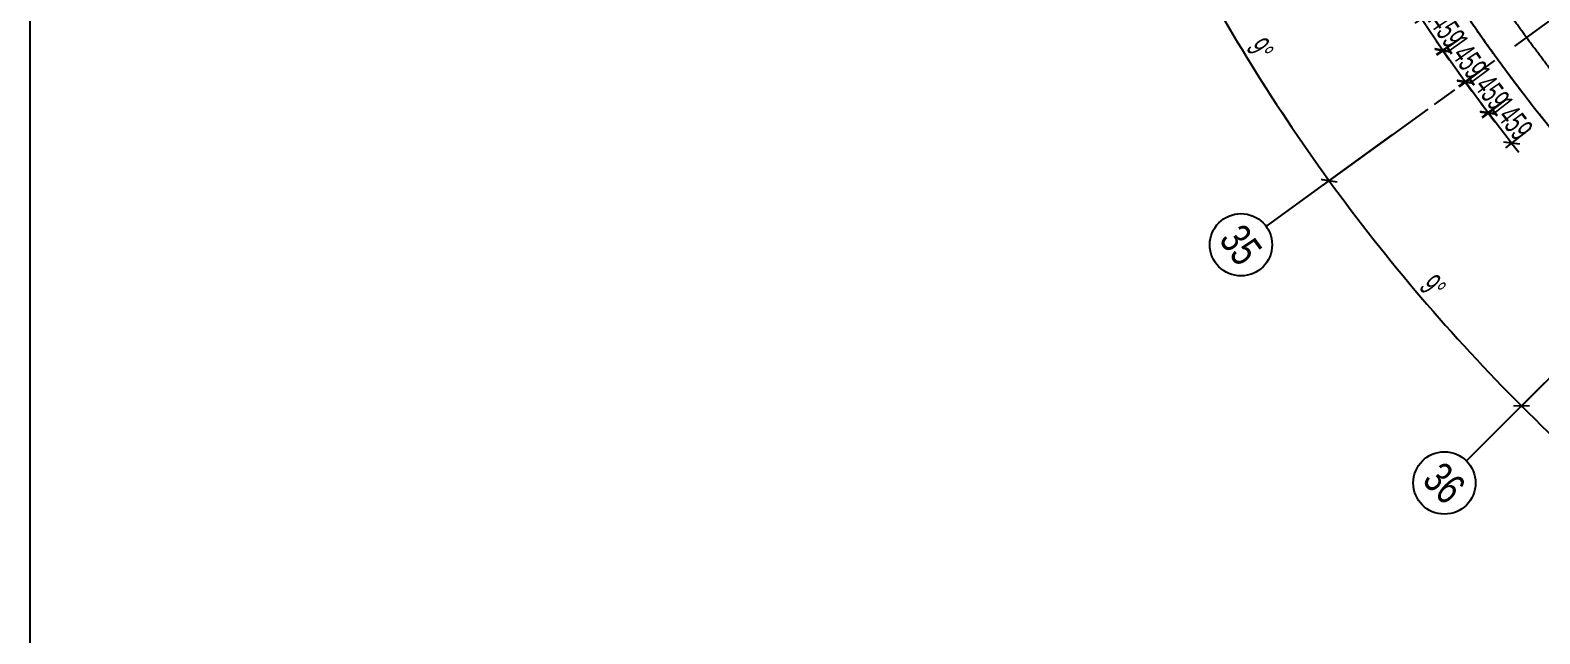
# Model space of a CAD drawing. Extents: x 104132 to 3338343, y -1228862 to 1409848.
# Drawn here: x 1136132 to 1194286, y 36540 to 59794 of the extents above; entities that cross this region are included whole.
import ezdxf
from ezdxf.enums import TextEntityAlignment as Align

# ---------------------------------------------------------------- set-up
doc = ezdxf.new("R2010")
doc.units = 0
doc.linetypes.add('CENTER', pattern=[50.8, 31.75, -6.35, 6.35, -6.35])
doc.linetypes.add('CENTER2', pattern=[28.575, 19.05, -3.175, 3.175, -3.175])
doc.layers.get('0').update_dxf_attribs({"color": 8})
doc.layers.get('Defpoints').update_dxf_attribs({"color": 8})
for name, color, linetype in [('#幕墙线-平面', 8, 'Continuous'), ('#标注', 8, 'Continuous'), ('#轴线', 8, 'CENTER2'), ('A-FLOR-UNDR', 8, 'Continuous'), ('C-SHET-SHBD', 8, 'Continuous'), ('dim', 8, 'Continuous'), ('DOTE', 8, 'CENTER')]:
    doc.layers.add(name, color=color, linetype=linetype)
doc.styles.add('JHZX', font='jrs.shx', dxfattribs={"width": 0.6, "bigfont": 'jhz.shx'})
doc.styles.add('XD2008', font='xd-hzs.shx', dxfattribs={"width": 0.7, "bigfont": 'xd-hztxt.shx'})
doc.dimstyles.new('JZBZ-300', dxfattribs={"dimscale": 300, "dimtxt": 3, "dimasz": 1.5, "dimexe": 1, "dimexo": 1, "dimgap": 0.5, "dimtad": 1, "dimdec": 0, "dimdsep": 46, "dimtxsty": 'JHZX', "dimblk1": 'ARCHTICK', "dimblk2": 'ARCHTICK', "dimsah": 1, "dimcen": 0, "dimclrd": 1, "dimclre": 1, "dimclrt": 2, "dimadec": 3, "dimazin": 2, "dimtfac": 1, "dimtdec": 0, "dimtix": 1, "dimtmove": 0, "dimatfit": 3, "dimfxl": 1, "dimtolj": 1, "dimlwd": -1, "dimlwe": -1, "dimarcsym": 1})

# ---------------------------------------------------------------- blocks, each defined once
blk = doc.blocks.new('_ARCHTICK')
at = {"color": 0, "linetype": 'ByBlock', "const_width": 0.15}
blk.add_lwpolyline([(-0.5, -0.5), (0.5, 0.5)], dxfattribs=at)
blk = doc.blocks.new('*D38')
at = {"layer": '#标注', "color": 1, "ltscale": 300, "transparency": 16777216}
for p, q in [((510879, -178217), (506424, -180487)), ((516455, -187315), (512410, -190254))]:
    blk.add_line(p, q, dxfattribs=at)
blk.add_arc((571468, -147346), 72700, 207, 216, dxfattribs=at)
at = {"layer": 'Defpoints', "color": 0, "ltscale": 300, "transparency": 16777216}
for p in [(571468, -147346), (511147, -178081), (508508, -183696), (516697, -187139)]:
    blk.add_point(p, dxfattribs=at)
at = {"layer": '#标注', "color": 1, "ltscale": 300, "transparency": 16777216, "xscale": 450, "yscale": 450, "zscale": 450}
for p, rotation in [((506692, -180351), 117.0000000000004), ((512652, -190078), 306.0000000000014)]:
    blk.add_blockref('_ARCHTICK', p, dxfattribs=dict(at, rotation=rotation))
at = {"layer": '#标注', "color": 2, "ltscale": 300, "transparency": 16777216, "insert": (509993, -185018), "char_height": 900, "attachment_point": 5, "rotation": 301.5, "style": 'JHZX'}
blk.add_mtext('\\A1;9°', dxfattribs=at)
blk = doc.blocks.new('*D39')
at = {"layer": '#标注', "color": 1, "ltscale": 300, "transparency": 16777216}
for p, q in [((516455, -187315), (512410, -190254)), ((523385, -195429), (519849, -198965))]:
    blk.add_line(p, q, dxfattribs=at)
blk.add_arc((571468, -147346), 72700, 216, 225, dxfattribs=at)
at = {"layer": 'Defpoints', "color": 0, "ltscale": 300, "transparency": 16777216}
for p in [(571468, -147346), (516697, -187139), (514969, -193097), (523597, -195217)]:
    blk.add_point(p, dxfattribs=at)
at = {"layer": '#标注', "color": 1, "ltscale": 300, "transparency": 16777216, "xscale": 450, "yscale": 450, "zscale": 450}
for p, rotation in [((512652, -190078), 126.0000000000016), ((520061, -198753), 315.0000000000021)]:
    blk.add_blockref('_ARCHTICK', p, dxfattribs=dict(at, rotation=rotation))
at = {"layer": '#标注', "color": 2, "ltscale": 300, "transparency": 16777216, "insert": (516643, -194171), "char_height": 900, "attachment_point": 5, "rotation": 310.5, "style": 'JHZX'}
blk.add_mtext('\\A1;9°', dxfattribs=at)
blk = doc.blocks.new('*D40')
at = {"layer": '#标注', "color": 1, "ltscale": 300, "transparency": 16777216}
for p, q in [((523385, -195429), (519849, -198965)), ((531498, -202359), (528560, -206404))]:
    blk.add_line(p, q, dxfattribs=at)
blk.add_arc((571468, -147346), 72700, 225, 234, dxfattribs=at)
at = {"layer": 'Defpoints', "color": 0, "ltscale": 300, "transparency": 16777216}
for p in [(571468, -147346), (523597, -195217), (522822, -201373), (531675, -202116)]:
    blk.add_point(p, dxfattribs=at)
at = {"layer": '#标注', "color": 1, "ltscale": 300, "transparency": 16777216, "xscale": 450, "yscale": 450, "zscale": 450}
for p, rotation in [((520061, -198753), 135.0000000000019), ((528736, -206161), 323.9999999999985)]:
    blk.add_blockref('_ARCHTICK', p, dxfattribs=dict(at, rotation=rotation))
at = {"layer": '#标注', "color": 2, "ltscale": 300, "transparency": 16777216, "insert": (524643, -202171), "char_height": 900, "attachment_point": 5, "rotation": 319.5, "style": 'JHZX'}
blk.add_mtext('\\A1;9°', dxfattribs=at)
blk = doc.blocks.new('*U1046')
blk.add_line((0, -20), (0, 0))
blk.add_circle((0, -24), 4)
at = {"style": 'JHZX', "width": 0.75}
blk.add_attdef('AXES', text='', height=4, dxfattribs=at).set_placement((0, -24), align=Align.MIDDLE_CENTER)
blk = doc.blocks.new('QWEAFSD')
at = {"layer": 'A-FLOR-UNDR', "ltscale": 5}
for radius, end in [(65000, 202.58664), (64800, 202.00419), (64750, 201.83199), (64600, 201.19687), (64580, 201.09026), (64415, 200.57143)]:
    blk.add_arc((172821, 487183), radius, 322.26362, end, dxfattribs=at)
blk = doc.blocks.new('*D247')
at = {"layer": '#标注', "color": 1, "ltscale": 300, "transparency": 16777216}
for p, q in [((334480, -340255), (334204, -339900)), ((335210, -339686), (334244, -340439)), ((335377, -341405), (334480, -340255)), ((336107, -340836), (335140, -341590)), ((335377, -341405), (335654, -341760))]:
    blk.add_line(p, q, dxfattribs=at)
at = {"layer": 'Defpoints', "color": 0, "ltscale": 300, "transparency": 16777216}
for p in [(335447, -339502), (334480, -340255), (336343, -340652)]:
    blk.add_point(p, dxfattribs=at)
at = {"layer": '#标注', "color": 1, "ltscale": 300, "transparency": 16777216, "xscale": 450, "yscale": 450, "zscale": 450}
for p, rotation in [((334480, -340255), 307.9285714285358), ((335377, -341405), 127.9285714285358)]:
    blk.add_blockref('_ARCHTICK', p, dxfattribs=dict(at, rotation=rotation))
at = {"layer": '#标注', "color": 2, "ltscale": 300, "transparency": 16777216, "insert": (335402, -340461), "char_height": 900, "attachment_point": 5, "rotation": 307.92857, "style": 'JHZX'}
blk.add_mtext('\\A1;1459', dxfattribs=at)
blk = doc.blocks.new('*D248')
at = {"layer": '#标注', "color": 1, "ltscale": 300, "transparency": 16777216}
for p, q in [((333593, -339062), (333325, -338701)), ((334336, -338510), (333353, -339242)), ((334464, -340233), (333593, -339062)), ((335206, -339681), (334223, -340412)), ((334464, -340233), (334732, -340594))]:
    blk.add_line(p, q, dxfattribs=at)
at = {"layer": 'Defpoints', "color": 0, "ltscale": 300, "transparency": 16777216}
for p in [(334576, -338331), (333593, -339062), (335447, -339502)]:
    blk.add_point(p, dxfattribs=at)
at = {"layer": '#标注', "color": 1, "ltscale": 300, "transparency": 16777216, "xscale": 450, "yscale": 450, "zscale": 450}
for p, rotation in [((333593, -339062), 306.6428571428257), ((334464, -340233), 126.6428571428258)]:
    blk.add_blockref('_ARCHTICK', p, dxfattribs=dict(at, rotation=rotation))
at = {"layer": '#标注', "color": 2, "ltscale": 300, "transparency": 16777216, "insert": (334510, -339290), "char_height": 900, "attachment_point": 5, "rotation": 306.64286, "style": 'JHZX'}
blk.add_mtext('\\A1;1459', dxfattribs=at)
blk = doc.blocks.new('*D249')
at = {"layer": '#标注', "color": 1, "ltscale": 300, "transparency": 16777216}
for p, q in [((332733, -337851), (332473, -337484)), ((333488, -337315), (332488, -338024)), ((333577, -339040), (332733, -337851)), ((334332, -338505), (333332, -339214)), ((333577, -339040), (333837, -339407))]:
    blk.add_line(p, q, dxfattribs=at)
at = {"layer": 'Defpoints', "color": 0, "ltscale": 300, "transparency": 16777216}
for p in [(333732, -337142), (332733, -337851), (334576, -338331)]:
    blk.add_point(p, dxfattribs=at)
at = {"layer": '#标注', "color": 1, "ltscale": 300, "transparency": 16777216, "xscale": 450, "yscale": 450, "zscale": 450}
for p, rotation in [((332733, -337851), 305.3571428571066), ((333577, -339040), 125.3571428571067)]:
    blk.add_blockref('_ARCHTICK', p, dxfattribs=dict(at, rotation=rotation))
at = {"layer": '#标注', "color": 2, "ltscale": 300, "transparency": 16777216, "insert": (333644, -338098), "char_height": 900, "attachment_point": 5, "rotation": 305.35714, "style": 'JHZX'}
blk.add_mtext('\\A1;1459', dxfattribs=at)
blk = doc.blocks.new('*D250')
at = {"layer": '#标注', "color": 1, "ltscale": 300, "transparency": 16777216}
for p, q in [((332667, -336102), (331652, -336788)), ((331900, -336620), (331648, -336247)), ((332717, -337828), (331900, -336620)), ((333484, -337310), (332469, -337996)), ((332717, -337828), (332970, -338201))]:
    blk.add_line(p, q, dxfattribs=at)
at = {"layer": 'Defpoints', "color": 0, "ltscale": 300, "transparency": 16777216}
for p in [(332915, -335933), (331900, -336620), (333732, -337142)]:
    blk.add_point(p, dxfattribs=at)
at = {"layer": '#标注', "color": 1, "ltscale": 300, "transparency": 16777216, "xscale": 450, "yscale": 450, "zscale": 450}
for p, rotation in [((331900, -336620), 304.0714285713916), ((332717, -337828), 124.0714285713916)]:
    blk.add_blockref('_ARCHTICK', p, dxfattribs=dict(at, rotation=rotation))
at = {"layer": '#标注', "color": 2, "ltscale": 300, "transparency": 16777216, "insert": (332806, -336888), "char_height": 900, "attachment_point": 5, "rotation": 304.07143, "style": 'JHZX'}
blk.add_mtext('\\A1;1459', dxfattribs=at)
blk = doc.blocks.new('A3文本框')
at = {"layer": 'Defpoints', "ltscale": 500}
blk.add_lwpolyline([(10, -10), (-420, -10), (-420, 297), (10, 297)], close=True, dxfattribs=at)
at = {"layer": 'C-SHET-SHBD', "style": 'XD2008', "width": 0.7}
for tag, height, p in [('子项名称', 4.5, (-37.489, 35.412)), ('图名', 4.5, (-37.489, 24.269)), ('比例', 3, (-56.3, 8.255)), ('MQJD-01', 3, (-13.245, 2.272))]:
    blk.add_attdef(tag, text='', height=height, dxfattribs=at).set_placement(p, align=Align.CENTER)
blk = doc.blocks.new('轴网20240313')
at = {"layer": '#标注', "ltscale": 300}
blk.add_circle((571467.9, -147345.9), 64700, dxfattribs=at)
at = {"layer": '#轴线', "ltscale": 300}
blk.add_line((559089.9, -156339), (516697.4, -187139), dxfattribs=at)
for radius in [64700, 63300, 57500, 53700]:
    blk.add_circle((571467.9, -147345.9), radius, dxfattribs=at)
at = {"layer": '#标注'}
for p, xscale, yscale, zscale, rotation, values in [((515079.4, -188314.5), 300.0000000000001, 300.0000000000001, 300.0000000000001, 305.9999999999864, {'AXES': '35'}), ((522182.5, -196631.2), 300, 300, 300, 314.9999999999863, {'AXES': '36'})]:
    blk.add_blockref('*U1046', p, dxfattribs=dict(at, xscale=xscale, yscale=yscale, zscale=zscale, rotation=rotation)).add_auto_attribs(values)
at = {"layer": '#标注', "ltscale": 300}
for base, p1, p2, picture, middle in [((508507.8, -183695.9), (511146.7, -178081), (516697.4, -187139), '*D38', (509992.5, -185018)), ((514969.3, -193097.5), (516697.4, -187139), (523596.7, -195217), '*D39', (516642.6, -194171.1)), ((522822.1, -201372.5), (523596.7, -195217), (531674.8, -202116.3), '*D40', (524642.7, -202171.2))]:
    dim = blk.add_angular_dim_3p(base=base, center=(571467.9, -147345.9), p1=p1, p2=p2, dimstyle='JZBZ-300', dxfattribs=at)
    dim.commit()
    dim.dimension.update_dxf_attribs({"geometry": picture, "text_midpoint": middle})
blk = doc.blocks.new('WQEDSF')
at = {"layer": '#标注', "ltscale": 300}
for p1, p2, picture, middle in [((333732.3, -337141.7), (332915.2, -335933.5), '*D250', (332805.8, -336887.9)), ((334576.4, -338331.2), (333732.3, -337141.7), '*D249', (333644.4, -338098.3)), ((335446.9, -339501.5), (334576.4, -338331.2), '*D248', (334509.9, -339289.6)), ((336343.4, -340652), (335446.9, -339501.5), '*D247', (335402, -340461.1))]:
    dim = blk.add_aligned_dim(p1=p1, p2=p2, distance=1225.3, dimstyle='JZBZ-300', dxfattribs=at)
    dim.commit()
    dim.dimension.update_dxf_attribs({"geometry": picture, "text_midpoint": middle})

msp = doc.modelspace()

# ---------------------------------------------------------------- block references
at = {"layer": '#幕墙线-平面'}
for name, p in [('QWEAFSD', (1072166, -390456)), ('WQEDSF', (857825, 396853))]:
    msp.add_blockref(name, p, dxfattribs=at)
at = {"layer": 'dim', "xscale": 600, "yscale": 600, "zscale": 600}
msp.add_blockref('A3文本框', (1388132, 6138), dxfattribs=at)
at = {"layer": 'DOTE'}
msp.add_blockref('轴网20240313', (673520, 244073), dxfattribs=at)

doc.saveas('drawing.dxf')
